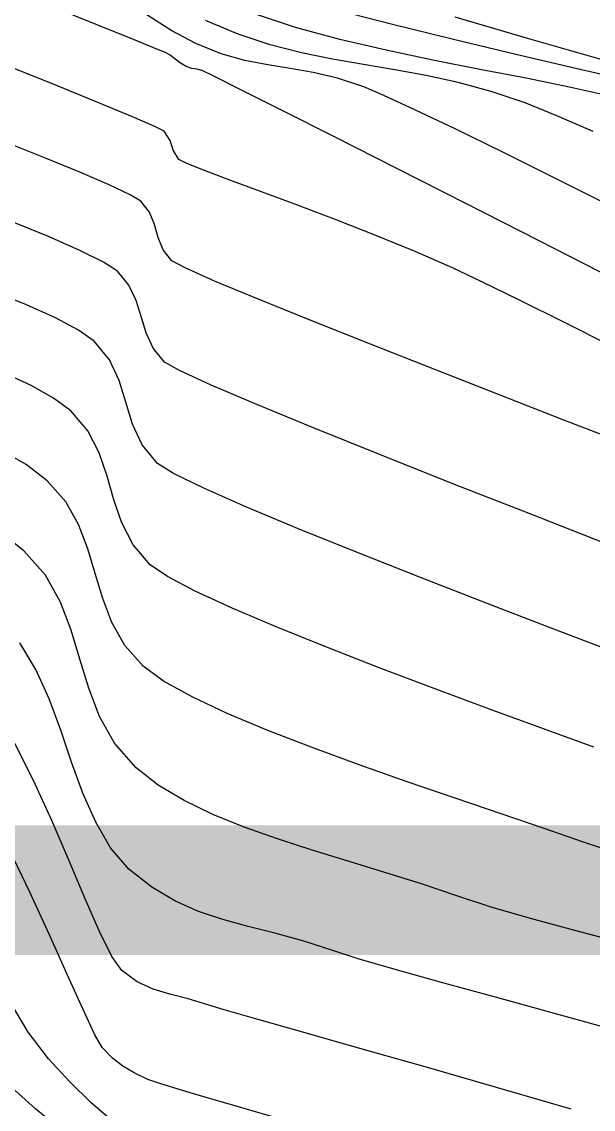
# Model space of a CAD drawing. Header units: feet. Extents: x 26064 to 27719, y 16802 to 28989.
# Drawn here: x 26296.15 to 26313.81, y 18020.82 to 18054.44 of the extents above; entities that cross this region are included whole.
import ezdxf

# ---------------------------------------------------------------- set-up
doc = ezdxf.new("R2010")
doc.units = ezdxf.units.FT
doc.header["$LTSCALE"] = 50
doc.header["$MEASUREMENT"] = 0
for name, pattern in [('DASHED', [0.75, 0.5, -0.25]), ('HIDDEN', [0.375, 0.25, -0.125]), ('HIDN25', [0.0938, 0.0625, -0.0313])]:
    doc.linetypes.add(name, pattern=pattern)
for name, color, linetype in [('CONT-MJR', 160, 'HIDDEN'), ('CONT-MNR', 55, 'HIDN25'), ('DEMO-UTILITY', 1, 'Continuous')]:
    doc.layers.add(name, color=color, linetype=linetype)

msp = doc.modelspace()

# ---------------------------------------------------------------- linework, layer by layer
at = {"layer": 'CONT-MJR', "color": 7}
for p, q in [((26307.60613, 18054.34764, 595), (26305.91815, 18054.78349, 595)), ((26309.44526, 18053.89564, 595), (26307.60613, 18054.34764, 595)), ((26311.36939, 18053.43779, 595), (26309.44526, 18053.89564, 595)), ((26313.31236, 18052.98435, 595), (26311.36939, 18053.43779, 595)), ((26297.2787, 18052.44198, 600), (26295.81851, 18053.02819, 600)), ((26315.20804, 18052.54562, 595), (26313.31236, 18052.98435, 595)), ((26298.55251, 18051.92388, 600), (26297.2787, 18052.44198, 600)), ((26299.57003, 18051.50105, 600), (26298.55251, 18051.92388, 600)), ((26300.26131, 18051.20064, 600), (26299.57003, 18051.50105, 600)), ((26300.55643, 18051.04983, 600), (26300.26131, 18051.20064, 600)), ((26300.73256, 18050.77054, 600), (26300.55643, 18051.04983, 600)), ((26300.82795, 18050.46242, 600), (26300.73256, 18050.77054, 600)), ((26301.00422, 18050.18348, 600), (26300.82795, 18050.46242, 600)), ((26301.25713, 18050.05329, 600), (26301.00422, 18050.18348, 600)), ((26301.80127, 18049.83414, 600), (26301.25713, 18050.05329, 600)), ((26302.58538, 18049.53815, 600), (26301.80127, 18049.83414, 600)), ((26303.55816, 18049.17743, 600), (26302.58538, 18049.53815, 600)), ((26304.66832, 18048.76411, 600), (26303.55816, 18049.17743, 600)), ((26305.86459, 18048.31032, 600), (26304.66832, 18048.76411, 600)), ((26307.09566, 18047.82816, 600), (26305.86459, 18048.31032, 600)), ((26308.31027, 18047.32977, 600), (26307.09566, 18047.82816, 600)), ((26309.45711, 18046.82725, 600), (26308.31027, 18047.32977, 600)), ((26310.36292, 18046.40117, 600), (26309.45711, 18046.82725, 600)), ((26311.52707, 18045.83447, 600), (26310.36292, 18046.40117, 600)), ((26312.89566, 18045.15489, 600), (26311.52707, 18045.83447, 600)), ((26314.41481, 18044.39016, 600), (26312.89566, 18045.15489, 600)), ((26296.28782, 18040.74621, 605), (26295.52522, 18041.18459, 605)), ((26296.94249, 18040.2425, 605), (26296.28782, 18040.74621, 605)), ((26297.50991, 18039.59648, 605), (26296.94249, 18040.2425, 605)), ((26297.90834, 18038.89007, 605), (26297.50991, 18039.59648, 605)), ((26298.19412, 18038.14342, 605), (26297.90834, 18038.89007, 605)), ((26298.42357, 18037.37665, 605), (26298.19412, 18038.14342, 605)), ((26298.65303, 18036.60991, 605), (26298.42357, 18037.37665, 605)), ((26298.93884, 18035.86333, 605), (26298.65303, 18036.60991, 605)), ((26299.33733, 18035.15705, 605), (26298.93884, 18035.86333, 605)), ((26299.90482, 18034.51122, 605), (26299.33733, 18035.15705, 605)), ((26300.53287, 18034.05137, 605), (26299.90482, 18034.51122, 605)), ((26301.41235, 18033.56249, 605), (26300.53287, 18034.05137, 605)), ((26302.49986, 18033.05199, 605), (26301.41235, 18033.56249, 605)), ((26303.75196, 18032.52734, 605), (26302.49986, 18033.05199, 605)), ((26305.12522, 18031.99597, 605), (26303.75196, 18032.52734, 605)), ((26306.57622, 18031.46534, 605), (26305.12522, 18031.99597, 605)), ((26308.06152, 18030.94287, 605), (26306.57622, 18031.46534, 605)), ((26309.53771, 18030.43603, 605), (26308.06152, 18030.94287, 605)), ((26310.96134, 18029.95224, 605), (26309.53771, 18030.43603, 605)), ((26312.289, 18029.49896, 605), (26310.96134, 18029.95224, 605)), ((26313.47726, 18029.08363, 605), (26312.289, 18029.49896, 605)), ((26314.60011, 18028.71546, 605), (26313.47726, 18029.08363, 605)), ((26296.35521, 18023.19557, 610), (26295.82894, 18024.08496, 610)), ((26296.97748, 18022.37552, 610), (26296.35521, 18023.19557, 610)), ((26297.64482, 18021.65076, 610), (26296.97748, 18022.37552, 610)), ((26298.30221, 18021.01443, 610), (26297.64482, 18021.65076, 610)), ((26298.9614, 18020.45085, 610), (26298.30221, 18021.01443, 610))]:
    msp.add_line(p, q, dxfattribs=at)
at = {"layer": 'CONT-MNR', "color": 7}
for p, q in [((26298.50832, 18054.33116, 599), (26297.12705, 18054.88948, 599)), ((26304.61001, 18054.2626, 596), (26303.31588, 18054.69011, 596)), ((26311.8208, 18053.91195, 594), (26309.53749, 18054.58239, 594)), ((26299.60507, 18053.88716, 599), (26298.50832, 18054.33116, 599)), ((26302.31485, 18053.44735, 598), (26301.53009, 18053.76198, 598)), ((26303.82452, 18053.72631, 597), (26302.83784, 18054.05035, 597)), ((26307.40584, 18053.55425, 596), (26305.98187, 18053.88774, 596)), ((26314.19625, 18053.23103, 594), (26311.8208, 18053.91195, 594)), ((26300.66825, 18053.44614, 599), (26300.59643, 18053.48471, 599)), ((26303.04725, 18053.24026, 598), (26302.31485, 18053.44735, 598)), ((26304.79457, 18053.47705, 597), (26303.82452, 18053.72631, 597)), ((26306.71261, 18053.11237, 597), (26305.75495, 18053.27994, 597)), ((26310.30774, 18052.96617, 596), (26308.85633, 18053.25083, 596)), ((26301.7457, 18052.91994, 599), (26301.56728, 18052.96811, 599)), ((26302.06735, 18052.76218, 599), (26301.7457, 18052.91994, 599)), ((26305.15912, 18052.86569, 598), (26304.4465, 18052.98928, 598)), ((26308.64762, 18052.77539, 597), (26307.67452, 18052.95172, 597)), ((26309.63889, 18052.56076, 597), (26308.64762, 18052.77539, 597)), ((26311.73448, 18052.689, 596), (26310.30774, 18052.96617, 596)), ((26307.34058, 18052.16053, 598), (26306.72472, 18052.42303, 598)), ((26314.41155, 18052.11192, 596), (26313.11095, 18052.40801, 596)), ((26308.29845, 18051.71768, 598), (26307.34058, 18052.16053, 598)), ((26311.70373, 18051.92613, 597), (26310.65527, 18052.28521, 597)), ((26313.80631, 18051.0458, 597), (26312.67933, 18051.53329, 597)), ((26307.73723, 18049.90269, 599), (26305.81393, 18050.87673, 599)), ((26312.66554, 18049.58197, 598), (26311.01678, 18050.40092, 598)), ((26312.14049, 18047.66159, 599), (26309.87136, 18048.81846, 599)), ((26297.95216, 18047.37002, 602), (26296.97615, 18047.79403, 602)), ((26300.52013, 18047.39038, 601), (26300.36701, 18047.77146, 601)), ((26300.78434, 18047.04903, 601), (26300.52013, 18047.39038, 601)), ((26299.11085, 18046.7269, 602), (26298.68093, 18047.00959, 602)), ((26299.4623, 18046.29716, 602), (26299.11085, 18046.7269, 602)), ((26303.43146, 18045.87066, 601), (26302.11097, 18046.422, 601)), ((26297.19749, 18045.28018, 603), (26296.29716, 18045.68234, 603)), ((26299.83762, 18045.32063, 602), (26299.68272, 18045.8206, 602)), ((26305.06645, 18045.20706, 601), (26303.43146, 18045.87066, 601)), ((26297.90697, 18044.90599, 603), (26297.19749, 18045.28018, 603)), ((26299.99252, 18044.82069, 602), (26299.83762, 18045.32063, 602)), ((26298.86111, 18043.98702, 603), (26298.38806, 18044.56543, 603)), ((26299.36627, 18042.67264, 603), (26299.15778, 18043.34558, 603)), ((26297.1328, 18042.80246, 604), (26296.44205, 18043.19063, 604)), ((26303.4171, 18042.6013, 602), (26302.00311, 18043.2047, 602)), ((26312.89713, 18042.12426, 601), (26310.93129, 18042.88979, 601)), ((26305.18667, 18041.87221, 602), (26303.4171, 18042.6013, 602)), ((26307.23114, 18041.04738, 602), (26305.18667, 18041.87221, 602)), ((26300.34458, 18040.78012, 603), (26299.87148, 18041.35839, 603)), ((26301.77562, 18040.01481, 603), (26300.84083, 18040.4697, 603)), ((26314.20742, 18038.29792, 602), (26311.82218, 18039.23028, 602)), ((26306.49678, 18038.03483, 603), (26304.67504, 18038.77222, 603)), ((26300.1247, 18037.64567, 604), (26299.59879, 18038.26295, 604)), ((26300.65201, 18037.28415, 604), (26300.1247, 18037.64567, 604)), ((26301.51214, 18036.83298, 604), (26300.65201, 18037.28415, 604)), ((26310.52709, 18036.45362, 603), (26308.47128, 18037.25358, 603)), ((26302.65053, 18036.30899, 604), (26301.51214, 18036.83298, 604)), ((26297.68382, 18035.6256, 606), (26297.34953, 18036.49901, 606)), ((26312.59276, 18035.66011, 603), (26310.52709, 18036.45362, 603)), ((26297.95222, 18034.72865, 606), (26297.68382, 18035.6256, 606)), ((26305.54384, 18035.10978, 604), (26304.01262, 18035.72898, 604)), ((26296.58752, 18034.41494, 607), (26296.09777, 18035.23416, 607)), ((26307.18964, 18034.46821, 604), (26305.54384, 18035.10978, 604)), ((26296.99664, 18033.50129, 607), (26296.58752, 18034.41494, 607)), ((26308.89545, 18033.82107, 604), (26307.18964, 18034.46821, 604)), ((26298.55497, 18032.95842, 606), (26298.22064, 18033.83174, 606)), ((26299.02111, 18032.13224, 606), (26298.55497, 18032.95842, 606)), ((26313.82733, 18032.01449, 604), (26312.26885, 18032.5774, 604)), ((26297.69491, 18031.54827, 607), (26297.35561, 18032.5326, 607)), ((26300.37182, 18030.83956, 606), (26299.68495, 18031.37676, 606)), ((26297.08078, 18029.74917, 608), (26296.51669, 18030.98553, 608)), ((26298.43644, 18029.69023, 607), (26298.04503, 18030.58768, 607)), ((26302.05532, 18029.9301, 606), (26301.16697, 18030.36075, 606)), ((26304.05147, 18029.17233, 606), (26303.02184, 18029.53737, 606)), ((26299.46507, 18028.24231, 607), (26298.89963, 18028.89531, 607)), ((26305.12916, 18028.82473, 606), (26304.05147, 18029.17233, 606)), ((26306.23985, 18028.48433, 606), (26305.12916, 18028.82473, 606)), ((26298.55777, 18026.31125, 608), (26298.1131, 18027.32577, 608)), ((26302.36199, 18026.6845, 607), (26301.6111, 18026.93548, 607)), ((26303.14429, 18026.47086, 607), (26302.36199, 18026.6845, 607)), ((26298.04537, 18023.89741, 609), (26297.56894, 18024.9608, 609)), ((26300.21383, 18024.53295, 608), (26299.72315, 18024.75744, 608)), ((26302.40923, 18023.88947, 608), (26301.9038, 18024.04469, 608)), ((26304.83235, 18023.19803, 608), (26303.41161, 18023.60098, 608)), ((26314.54378, 18023.24283, 607), (26312.61331, 18023.77943, 607)), ((26298.6376, 18022.72352, 609), (26298.41146, 18023.11771, 609)), ((26298.95702, 18022.39948, 609), (26298.6376, 18022.72352, 609)), ((26310.81882, 18021.49041, 608), (26308.61454, 18022.12394, 608)), ((26296.57318, 18020.83387, 611), (26295.8422, 18021.48963, 611)), ((26304.40549, 18020.43441, 609), (26302.70101, 18020.9304, 609))]:
    msp.add_line(p, q, dxfattribs=at)
at = {"layer": 'CONT-MNR', "color": 7, "extrusion": (-0.537317, -0.84338, 0)}
msp.add_line((26300.78966, 18054.15672, 598), (26300.02121, 18054.6463, 598), dxfattribs=at)
at = {"layer": 'CONT-MNR', "color": 7, "extrusion": (-0.384988, -0.922921, 0)}
msp.add_line((26302.83784, 18054.05035, 597), (26301.82757, 18054.47178, 597), dxfattribs=at)
at = {"layer": 'CONT-MNR', "color": 7, "extrusion": (-0.470443, -0.88243, 0)}
msp.add_line((26301.53009, 18053.76198, 598), (26300.78966, 18054.15672, 598), dxfattribs=at)
at = {"layer": 'CONT-MNR', "color": 7, "extrusion": (-0.263584, -0.964637, 0)}
msp.add_line((26305.98187, 18053.88774, 596), (26304.61001, 18054.2626, 596), dxfattribs=at)
at = {"layer": 'CONT-MNR', "color": 7, "extrusion": (0.375789, 0.926705, 0)}
msp.add_line((26300.33015, 18053.59314, 599), (26299.60507, 18053.88716, 599), dxfattribs=at)
at = {"layer": 'CONT-MNR', "color": 7, "extrusion": (-0.377116, -0.926166, 0)}
msp.add_line((26300.59643, 18053.48471, 599), (26300.33015, 18053.59314, 599), dxfattribs=at)
at = {"layer": 'CONT-MNR', "color": 7, "extrusion": (0.503697, 0.86388, 0)}
msp.add_line((26300.7387, 18053.40507, 599), (26300.66825, 18053.44614, 599), dxfattribs=at)
at = {"layer": 'CONT-MNR', "color": 7, "extrusion": (-0.629791, -0.776765, 0)}
msp.add_line((26300.83678, 18053.32555, 599), (26300.7387, 18053.40507, 599), dxfattribs=at)
at = {"layer": 'CONT-MNR', "color": 7, "extrusion": (0.201052, 0.979581, 0)}
msp.add_line((26305.75495, 18053.27994, 597), (26304.79457, 18053.47705, 597), dxfattribs=at)
at = {"layer": 'CONT-MNR', "color": 7, "extrusion": (-0.204756, -0.978813, 0)}
msp.add_line((26308.85633, 18053.25083, 596), (26307.40584, 18053.55425, 596), dxfattribs=at)
at = {"layer": 'CONT-MNR', "color": 7, "extrusion": (-0.61097, -0.791654, 0)}
msp.add_line((26301.02668, 18053.17898, 599), (26300.83678, 18053.32555, 599), dxfattribs=at)
at = {"layer": 'CONT-MNR', "color": 7, "extrusion": (0.52431, 0.851527, 0)}
msp.add_line((26301.2326, 18053.05219, 599), (26301.02668, 18053.17898, 599), dxfattribs=at)
at = {"layer": 'CONT-MNR', "color": 7, "extrusion": (-0.194536, -0.980895, 0)}
msp.add_line((26303.75017, 18053.10085, 598), (26303.04725, 18053.24026, 598), dxfattribs=at)
at = {"layer": 'CONT-MNR', "color": 7, "extrusion": (-0.158213, -0.987405, 0)}
msp.add_line((26304.4465, 18052.98928, 598), (26303.75017, 18053.10085, 598), dxfattribs=at)
at = {"layer": 'CONT-MNR', "color": 7, "extrusion": (-0.164723, -0.98634, 0)}
msp.add_line((26307.67452, 18052.95172, 597), (26306.71261, 18053.11237, 597), dxfattribs=at)
at = {"layer": 'CONT-MNR', "color": 7, "extrusion": (-0.310959, -0.950423, 0)}
msp.add_line((26301.40582, 18052.99552, 599), (26301.2326, 18053.05219, 599), dxfattribs=at)
at = {"layer": 'CONT-MNR', "color": 7, "extrusion": (-0.167401, -0.985889, 0)}
msp.add_line((26301.56728, 18052.96811, 599), (26301.40582, 18052.99552, 599), dxfattribs=at)
at = {"layer": 'CONT-MNR', "color": 7, "extrusion": (-0.447428, -0.89432, 0)}
msp.add_line((26302.90316, 18052.34403, 599), (26302.06735, 18052.76218, 599), dxfattribs=at)
at = {"layer": 'CONT-MNR', "color": 7, "extrusion": (-0.227291, -0.973827, 0)}
msp.add_line((26305.91089, 18052.69022, 598), (26305.15912, 18052.86569, 598), dxfattribs=at)
at = {"layer": 'CONT-MNR', "color": 7, "extrusion": (-0.311932, -0.950105, 0)}
msp.add_line((26306.72472, 18052.42303, 598), (26305.91089, 18052.69022, 598), dxfattribs=at)
at = {"layer": 'CONT-MNR', "color": 7, "extrusion": (-0.261663, -0.965159, 0)}
msp.add_line((26310.65527, 18052.28521, 597), (26309.63889, 18052.56076, 597), dxfattribs=at)
at = {"layer": 'CONT-MNR', "color": 7, "extrusion": (-0.200012, -0.979793, 0)}
msp.add_line((26313.11095, 18052.40801, 596), (26311.73448, 18052.689, 596), dxfattribs=at)
at = {"layer": 'CONT-MNR', "color": 7, "extrusion": (-0.449418, -0.893322, 0)}
msp.add_line((26304.1773, 18051.70302, 599), (26302.90316, 18052.34403, 599), dxfattribs=at)
at = {"layer": 'CONT-MNR', "color": 7, "extrusion": (0.431889, 0.901927, 0)}
msp.add_line((26309.54247, 18051.12198, 598), (26308.29845, 18051.71768, 598), dxfattribs=at)
at = {"layer": 'CONT-MNR', "color": 7, "extrusion": (-0.37352, -0.927622, 0)}
msp.add_line((26312.67933, 18051.53329, 597), (26311.70373, 18051.92613, 597), dxfattribs=at)
at = {"layer": 'CONT-MNR', "color": 7, "extrusion": (0.450692, 0.89268, 0)}
msp.add_line((26305.81393, 18050.87673, 599), (26304.1773, 18051.70302, 599), dxfattribs=at)
at = {"layer": 'CONT-MNR', "color": 7, "extrusion": (0.439353, 0.898315, 0)}
msp.add_line((26311.01678, 18050.40092, 598), (26309.54247, 18051.12198, 598), dxfattribs=at)
at = {"layer": 'CONT-MNR', "color": 7, "extrusion": (-0.36972, -0.929143, 0)}
msp.add_line((26296.83015, 18050.24126, 601), (26295.54814, 18050.75139, 601), dxfattribs=at)
at = {"layer": 'CONT-MNR', "color": 7, "extrusion": (0.37905, 0.925376, 0)}
msp.add_line((26297.95053, 18049.78234, 601), (26296.83015, 18050.24126, 601), dxfattribs=at)
at = {"layer": 'CONT-MNR', "color": 7, "extrusion": (0.39482, 0.918758, 0)}
msp.add_line((26298.85846, 18049.39217, 601), (26297.95053, 18049.78234, 601), dxfattribs=at)
at = {"layer": 'CONT-MNR', "color": 7, "extrusion": (-0.452941, -0.891541, 0)}
msp.add_line((26309.87136, 18048.81846, 599), (26307.73723, 18049.90269, 599), dxfattribs=at)
at = {"layer": 'CONT-MNR', "color": 7, "extrusion": (-0.42635, -0.904558, 0)}
msp.add_line((26299.5031, 18049.08833, 601), (26298.85846, 18049.39217, 601), dxfattribs=at)
at = {"layer": 'CONT-MNR', "color": 7, "extrusion": (0.449502, 0.893279, 0)}
msp.add_line((26314.43288, 18048.69264, 598), (26312.66554, 18049.58197, 598), dxfattribs=at)
at = {"layer": 'CONT-MNR', "color": 7, "extrusion": (0.517613, 0.855615, 0)}
msp.add_line((26299.83364, 18048.88836, 601), (26299.5031, 18049.08833, 601), dxfattribs=at)
at = {"layer": 'CONT-MNR', "color": 7, "extrusion": (0.790908, 0.611935, 0)}
msp.add_line((26300.09782, 18048.54693, 601), (26299.83364, 18048.88836, 601), dxfattribs=at)
at = {"layer": 'CONT-MNR', "color": 7, "extrusion": (0.927925, 0.372766, 0)}
msp.add_line((26300.25092, 18048.1658, 601), (26300.09782, 18048.54693, 601), dxfattribs=at)
at = {"layer": 'CONT-MNR', "color": 7, "extrusion": (0.374652, 0.927165, 0)}
msp.add_line((26296.97615, 18047.79403, 602), (26295.80451, 18048.26747, 602), dxfattribs=at)
at = {"layer": 'CONT-MNR', "color": 7, "extrusion": (0.959296, 0.282403, 0)}
msp.add_line((26300.36701, 18047.77146, 601), (26300.25092, 18048.1658, 601), dxfattribs=at)
at = {"layer": 'CONT-MNR', "color": 7, "extrusion": (-0.443316, -0.896365, 0)}
msp.add_line((26298.68093, 18047.00959, 602), (26297.95216, 18047.37002, 602), dxfattribs=at)
at = {"layer": 'CONT-MNR', "color": 7, "extrusion": (-0.455698, -0.890134, 0)}
msp.add_line((26314.46879, 18046.46964, 599), (26312.14049, 18047.66159, 599), dxfattribs=at)
at = {"layer": 'CONT-MNR', "color": 7, "extrusion": (-0.474263, -0.880383, 0)}
msp.add_line((26301.19769, 18046.82636, 601), (26300.78434, 18047.04903, 601), dxfattribs=at)
at = {"layer": 'CONT-MNR', "color": 7, "extrusion": (-0.404849, -0.914384, 0)}
msp.add_line((26302.11097, 18046.422, 601), (26301.19769, 18046.82636, 601), dxfattribs=at)
at = {"layer": 'CONT-MNR', "color": 7, "extrusion": (0.373658, 0.927567, 0)}
msp.add_line((26296.29716, 18045.68234, 603), (26295.24355, 18046.10677, 603), dxfattribs=at)
at = {"layer": 'CONT-MNR', "color": 7, "extrusion": (0.907625, 0.419782, 0)}
for p, q in [((26299.68272, 18045.8206, 602), (26299.4623, 18046.29716, 602)), ((26299.15778, 18043.34558, 603), (26298.86111, 18043.98702, 603))]:
    msp.add_line(p, q, dxfattribs=at)
at = {"layer": 'CONT-MNR', "color": 7, "extrusion": (-0.370719, -0.928745, 0)}
msp.add_line((26306.92323, 18044.46591, 601), (26305.06645, 18045.20706, 601), dxfattribs=at)
at = {"layer": 'CONT-MNR', "color": 7, "extrusion": (-0.577769, -0.816201, 0)}
msp.add_line((26298.38806, 18044.56543, 603), (26297.90697, 18044.90599, 603), dxfattribs=at)
at = {"layer": 'CONT-MNR', "color": 7, "extrusion": (0.907582, 0.419876, 0)}
for p, q in [((26300.21296, 18044.3442, 602), (26299.99252, 18044.82069, 602)), ((26299.87148, 18041.35839, 603), (26299.57477, 18041.99973, 603))]:
    msp.add_line(p, q, dxfattribs=at)
at = {"layer": 'CONT-MNR', "color": 7, "extrusion": (0.773969, 0.633224, 0)}
msp.add_line((26300.56446, 18043.91458, 602), (26300.21296, 18044.3442, 602), dxfattribs=at)
at = {"layer": 'CONT-MNR', "color": 7, "extrusion": (-0.36721, -0.930138, 0)}
msp.add_line((26308.90908, 18043.68192, 601), (26306.92323, 18044.46591, 601), dxfattribs=at)
at = {"layer": 'CONT-MNR', "color": 7, "extrusion": (-0.494403, -0.869233, 0)}
msp.add_line((26301.02534, 18043.65244, 602), (26300.56446, 18043.91458, 602), dxfattribs=at)
at = {"layer": 'CONT-MNR', "color": 7, "extrusion": (-0.416346, -0.909206, 0)}
msp.add_line((26302.00311, 18043.2047, 602), (26301.02534, 18043.65244, 602), dxfattribs=at)
at = {"layer": 'CONT-MNR', "color": 7, "extrusion": (0.364729, 0.931114, 0)}
msp.add_line((26310.93129, 18042.88979, 601), (26308.90908, 18043.68192, 601), dxfattribs=at)
at = {"layer": 'CONT-MNR', "color": 7, "extrusion": (-0.41873, -0.908111, 0)}
msp.add_line((26296.44205, 18043.19063, 604), (26295.61667, 18043.57121, 604), dxfattribs=at)
at = {"layer": 'CONT-MNR', "color": 7, "extrusion": (-0.599165, -0.800626, 0)}
msp.add_line((26297.66527, 18042.40397, 604), (26297.1328, 18042.80246, 604), dxfattribs=at)
at = {"layer": 'CONT-MNR', "color": 7, "extrusion": (0.955197, 0.295971, 0)}
msp.add_line((26299.57477, 18041.99973, 603), (26299.36627, 18042.67264, 603), dxfattribs=at)
at = {"layer": 'CONT-MNR', "color": 7, "extrusion": (0.76132, 0.648376, 0)}
msp.add_line((26298.19112, 18041.78652, 604), (26297.66527, 18042.40397, 604), dxfattribs=at)
at = {"layer": 'CONT-MNR', "color": 7, "extrusion": (0.361431, 0.932399, 0)}
msp.add_line((26314.71389, 18041.42001, 601), (26312.89713, 18042.12426, 601), dxfattribs=at)
at = {"layer": 'CONT-MNR', "color": 7, "extrusion": (0.888379, 0.45911, 0)}
msp.add_line((26298.54245, 18041.1067, 604), (26298.19112, 18041.78652, 604), dxfattribs=at)
at = {"layer": 'CONT-MNR', "color": 7, "extrusion": (0.945658, 0.325162, 0)}
msp.add_line((26298.78906, 18040.38948, 604), (26298.54245, 18041.1067, 604), dxfattribs=at)
at = {"layer": 'CONT-MNR', "color": 7, "extrusion": (-0.369651, -0.929171, 0)}
msp.add_line((26309.46987, 18040.15675, 602), (26307.23114, 18041.04738, 602), dxfattribs=at)
at = {"layer": 'CONT-MNR', "color": 7, "extrusion": (0.530331, 0.847791, 0)}
msp.add_line((26300.84083, 18040.4697, 603), (26300.34458, 18040.78012, 603), dxfattribs=at)
at = {"layer": 'CONT-MNR', "color": 7, "extrusion": (0.960389, 0.278663, 0)}
msp.add_line((26299.00078, 18039.65981, 604), (26298.78906, 18040.38948, 604), dxfattribs=at)
at = {"layer": 'CONT-MNR', "color": 7, "extrusion": (-0.403552, -0.914957, 0)}
msp.add_line((26303.07751, 18039.44059, 603), (26301.77562, 18040.01481, 603), dxfattribs=at)
at = {"layer": 'CONT-MNR', "color": 7, "extrusion": (-0.366456, -0.930435, 0)}
msp.add_line((26311.82218, 18039.23028, 602), (26309.46987, 18040.15675, 602), dxfattribs=at)
at = {"layer": 'CONT-MNR', "color": 7, "extrusion": (0.945641, 0.325212, 0)}
msp.add_line((26299.24742, 18038.94265, 604), (26299.00078, 18039.65981, 604), dxfattribs=at)
at = {"layer": 'CONT-MNR', "color": 7, "extrusion": (-0.385961, -0.922515, 0)}
msp.add_line((26304.67504, 18038.77222, 603), (26303.07751, 18039.44059, 603), dxfattribs=at)
at = {"layer": 'CONT-MNR', "color": 7, "extrusion": (0.888324, 0.459218, 0)}
msp.add_line((26299.59879, 18038.26295, 604), (26299.24742, 18038.94265, 604), dxfattribs=at)
at = {"layer": 'CONT-MNR', "color": 7, "extrusion": (-0.622868, -0.782327, 0)}
msp.add_line((26296.2197, 18038.08103, 606), (26295.5073, 18038.64823, 606), dxfattribs=at)
at = {"layer": 'CONT-MNR', "color": 7, "extrusion": (0.751332, 0.659924, 0)}
msp.add_line((26296.88345, 18037.32534, 606), (26296.2197, 18038.08103, 606), dxfattribs=at)
at = {"layer": 'CONT-MNR', "color": 7, "extrusion": (0.367917, 0.929859, 0)}
msp.add_line((26308.47128, 18037.25358, 603), (26306.49678, 18038.03483, 603), dxfattribs=at)
at = {"layer": 'CONT-MNR', "color": 7, "extrusion": (0.871006, 0.491271, 0)}
msp.add_line((26297.34953, 18036.49901, 606), (26296.88345, 18037.32534, 606), dxfattribs=at)
at = {"layer": 'CONT-MNR', "color": 7, "extrusion": (-0.39178, -0.920059, 0)}
msp.add_line((26304.01262, 18035.72898, 604), (26302.65053, 18036.30899, 604), dxfattribs=at)
at = {"layer": 'CONT-MNR', "color": 7, "extrusion": (-0.355365, -0.934728, 0)}
msp.add_line((26314.59685, 18034.8982, 603), (26312.59276, 18035.66011, 603), dxfattribs=at)
at = {"layer": 'CONT-MNR', "color": 7, "extrusion": (0.958019, 0.286706, 0)}
msp.add_line((26298.22064, 18033.83174, 606), (26297.95222, 18034.72865, 606), dxfattribs=at)
at = {"layer": 'CONT-MNR', "color": 7, "extrusion": (-0.348314, -0.937378, 0)}
msp.add_line((26310.60671, 18033.1852, 604), (26308.89545, 18033.82107, 604), dxfattribs=at)
at = {"layer": 'CONT-MNR', "color": 7, "extrusion": (0.937686, 0.347484, 0)}
msp.add_line((26297.35561, 18032.5326, 607), (26296.99664, 18033.50129, 607), dxfattribs=at)
at = {"layer": 'CONT-MNR', "color": 7, "extrusion": (-0.343431, -0.939178, 0)}
msp.add_line((26312.26885, 18032.5774, 604), (26310.60671, 18033.1852, 604), dxfattribs=at)
at = {"layer": 'CONT-MNR', "color": 7, "extrusion": (0.890816, 0.454363, 0)}
msp.add_line((26296.51669, 18030.98553, 608), (26295.93637, 18032.12331, 608), dxfattribs=at)
at = {"layer": 'CONT-MNR', "color": 7, "extrusion": (0.751196, 0.660079, 0)}
msp.add_line((26299.68495, 18031.37676, 606), (26299.02111, 18032.13224, 606), dxfattribs=at)
at = {"layer": 'CONT-MNR', "color": 7, "extrusion": (0.939538, 0.342446, 0)}
msp.add_line((26298.04503, 18030.58768, 607), (26297.69491, 18031.54827, 607), dxfattribs=at)
at = {"layer": 'CONT-MNR', "color": 7, "extrusion": (-0.51586, -0.856673, 0)}
msp.add_line((26301.16697, 18030.36075, 606), (26300.37182, 18030.83956, 606), dxfattribs=at)
at = {"layer": 'CONT-MNR', "color": 7, "extrusion": (-0.376443, -0.92644, 0)}
msp.add_line((26303.02184, 18029.53737, 606), (26302.05532, 18029.9301, 606), dxfattribs=at)
at = {"layer": 'CONT-MNR', "color": 7, "extrusion": (0.9189, 0.39449, 0)}
msp.add_line((26297.61685, 18028.5005, 608), (26297.08078, 18029.74917, 608), dxfattribs=at)
at = {"layer": 'CONT-MNR', "color": 7, "extrusion": (0.864024, 0.50345, 0)}
msp.add_line((26298.89963, 18028.89531, 607), (26298.43644, 18029.69023, 607), dxfattribs=at)
at = {"layer": 'CONT-MNR', "color": 7, "extrusion": (0.900416, 0.435029, 0)}
msp.add_line((26296.40351, 18027.53137, 609), (26295.77372, 18028.8349, 609), dxfattribs=at)
at = {"layer": 'CONT-MNR', "color": 7, "extrusion": (0.921177, 0.389144, 0)}
msp.add_line((26298.1131, 18027.32577, 608), (26297.61685, 18028.5005, 608), dxfattribs=at)
at = {"layer": 'CONT-MNR', "color": 7, "extrusion": (0.622178, 0.782875, 0)}
msp.add_line((26300.17083, 18027.68142, 607), (26299.46507, 18028.24231, 607), dxfattribs=at)
at = {"layer": 'CONT-MNR', "color": 7, "extrusion": (0.291106, 0.956691, 0)}
msp.add_line((26307.36849, 18028.1409, 606), (26306.23985, 18028.48433, 606), dxfattribs=at)
at = {"layer": 'CONT-MNR', "color": 7, "extrusion": (-0.300649, -0.953735, 0)}
msp.add_line((26308.50004, 18027.7842, 606), (26307.36849, 18028.1409, 606), dxfattribs=at)
at = {"layer": 'CONT-MNR', "color": 7, "extrusion": (0.908845, 0.417134, 0)}
msp.add_line((26297.01179, 18026.20606, 609), (26296.40351, 18027.53137, 609), dxfattribs=at)
at = {"layer": 'CONT-MNR', "color": 7, "extrusion": (-0.511877, -0.859059, 0)}
msp.add_line((26300.88344, 18027.2568, 607), (26300.17083, 18027.68142, 607), dxfattribs=at)
at = {"layer": 'CONT-MNR', "color": 7, "extrusion": (-0.321613, -0.946871, 0)}
msp.add_line((26309.61944, 18027.40398, 606), (26308.50004, 18027.7842, 606), dxfattribs=at)
at = {"layer": 'CONT-MNR', "color": 7, "extrusion": (-0.403946, -0.914783, 0)}
msp.add_line((26301.6111, 18026.93548, 607), (26300.88344, 18027.2568, 607), dxfattribs=at)
at = {"layer": 'CONT-MNR', "color": 7, "extrusion": (-0.311562, -0.950226, 0)}
msp.add_line((26310.65101, 18027.06575, 606), (26309.61944, 18027.40398, 606), dxfattribs=at)
at = {"layer": 'CONT-MNR', "color": 7, "extrusion": (-0.27946, -0.960157, 0)}
msp.add_line((26311.87188, 18026.71041, 606), (26310.65101, 18027.06575, 606), dxfattribs=at)
at = {"layer": 'CONT-MNR', "color": 7, "extrusion": (-0.261923, -0.965089, 0)}
msp.add_line((26313.24201, 18026.33856, 606), (26311.87188, 18026.71041, 606), dxfattribs=at)
at = {"layer": 'CONT-MNR', "color": 7, "extrusion": (0.9128, 0.408406, 0)}
msp.add_line((26297.56894, 18024.9608, 609), (26297.01179, 18026.20606, 609), dxfattribs=at)
at = {"layer": 'CONT-MNR', "color": 7, "extrusion": (0.895701, 0.444656, 0)}
msp.add_line((26298.93906, 18025.54319, 608), (26298.55777, 18026.31125, 608), dxfattribs=at)
at = {"layer": 'CONT-MNR', "color": 7, "extrusion": (-0.246724, -0.969086, 0)}
msp.add_line((26303.9662, 18026.26161, 607), (26303.14429, 18026.47086, 607), dxfattribs=at)
at = {"layer": 'CONT-MNR', "color": 7, "extrusion": (-0.263795, -0.964579, 0)}
msp.add_line((26304.83592, 18026.02376, 607), (26303.9662, 18026.26161, 607), dxfattribs=at)
at = {"layer": 'CONT-MNR', "color": 7, "extrusion": (-0.253549, -0.967323, 0)}
msp.add_line((26314.72138, 18025.95079, 606), (26313.24201, 18026.33856, 606), dxfattribs=at)
at = {"layer": 'CONT-MNR', "color": 7, "extrusion": (-0.307755, -0.951466, 0)}
msp.add_line((26305.76162, 18025.72434, 607), (26304.83592, 18026.02376, 607), dxfattribs=at)
at = {"layer": 'CONT-MNR', "color": 7, "extrusion": (0.817994, 0.575227, 0)}
msp.add_line((26299.24519, 18025.10786, 608), (26298.93906, 18025.54319, 608), dxfattribs=at)
at = {"layer": 'CONT-MNR', "color": 7, "extrusion": (-0.306335, -0.951924, 0)}
msp.add_line((26306.54854, 18025.4711, 607), (26305.76162, 18025.72434, 607), dxfattribs=at)
at = {"layer": 'CONT-MNR', "color": 7, "extrusion": (-0.279483, -0.960151, 0)}
msp.add_line((26307.69017, 18025.13879, 607), (26306.54854, 18025.4711, 607), dxfattribs=at)
at = {"layer": 'CONT-MNR', "color": 7, "extrusion": (0.591264, 0.806478, 0)}
msp.add_line((26299.72315, 18024.75744, 608), (26299.24519, 18025.10786, 608), dxfattribs=at)
at = {"layer": 'CONT-MNR', "color": 7, "extrusion": (-0.26891, -0.963165, 0)}
msp.add_line((26309.12351, 18024.73861, 607), (26307.69017, 18025.13879, 607), dxfattribs=at)
at = {"layer": 'CONT-MNR', "color": 7, "extrusion": (-0.287922, -0.957654, 0)}
msp.add_line((26300.73139, 18024.37734, 608), (26300.21383, 18024.53295, 608), dxfattribs=at)
at = {"layer": 'CONT-MNR', "color": 7, "extrusion": (-0.265044, -0.964236, 0)}
msp.add_line((26310.78555, 18024.28176, 607), (26309.12351, 18024.73861, 607), dxfattribs=at)
at = {"layer": 'CONT-MNR', "color": 7, "extrusion": (-0.24921, -0.96845, 0)}
msp.add_line((26301.28999, 18024.2336, 608), (26300.73139, 18024.37734, 608), dxfattribs=at)
at = {"layer": 'CONT-MNR', "color": 7, "extrusion": (0.294152, 0.955759, 0)}
msp.add_line((26301.9038, 18024.04469, 608), (26301.28999, 18024.2336, 608), dxfattribs=at)
at = {"layer": 'CONT-MNR', "color": 7, "extrusion": (0.265007, 0.964246, 0)}
msp.add_line((26312.61331, 18023.77943, 607), (26310.78555, 18024.28176, 607), dxfattribs=at)
at = {"layer": 'CONT-MNR', "color": 7, "extrusion": (0.90519, 0.425007, 0)}
msp.add_line((26298.41146, 18023.11771, 609), (26298.04537, 18023.89741, 609), dxfattribs=at)
at = {"layer": 'CONT-MNR', "color": 7, "extrusion": (-0.276574, -0.960992, 0)}
msp.add_line((26303.41161, 18023.60098, 608), (26302.40923, 18023.88947, 608), dxfattribs=at)
at = {"layer": 'CONT-MNR', "color": 7, "extrusion": (-0.272502, -0.962155, 0)}
msp.add_line((26306.59286, 18022.69942, 608), (26304.83235, 18023.19803, 608), dxfattribs=at)
at = {"layer": 'CONT-MNR', "color": 7, "extrusion": (-0.273775, -0.961794, 0)}
msp.add_line((26308.61454, 18022.12394, 608), (26306.59286, 18022.69942, 608), dxfattribs=at)
at = {"layer": 'CONT-MNR', "color": 7, "extrusion": (0.608146, 0.793825, 0)}
msp.add_line((26299.2775, 18022.15396, 609), (26298.95702, 18022.39948, 609), dxfattribs=at)
at = {"layer": 'CONT-MNR', "color": 7, "extrusion": (0.507707, 0.86153, 0)}
msp.add_line((26299.62984, 18021.94632, 609), (26299.2775, 18022.15396, 609), dxfattribs=at)
at = {"layer": 'CONT-MNR', "color": 7, "extrusion": (-0.452189, -0.891922, 0)}
msp.add_line((26300.04485, 18021.73592, 609), (26299.62984, 18021.94632, 609), dxfattribs=at)
at = {"layer": 'CONT-MNR', "color": 7, "extrusion": (-0.320754, -0.947163, 0)}
msp.add_line((26300.44604, 18021.60006, 609), (26300.04485, 18021.73592, 609), dxfattribs=at)
at = {"layer": 'CONT-MNR', "color": 7, "extrusion": (0.289011, 0.957326, 0)}
msp.add_line((26301.35631, 18021.32525, 609), (26300.44604, 18021.60006, 609), dxfattribs=at)
at = {"layer": 'CONT-MNR', "color": 7, "extrusion": (0.279826, 0.960051, 0)}
msp.add_line((26313.12709, 18020.81762, 608), (26310.81882, 18021.49041, 608), dxfattribs=at)
at = {"layer": 'CONT-MNR', "color": 7, "extrusion": (-0.281739, -0.959491, 0)}
msp.add_line((26302.70101, 18020.9304, 609), (26301.35631, 18021.32525, 609), dxfattribs=at)
at = {"layer": 'CONT-MNR', "color": 7, "extrusion": (0.637421, 0.770516, 0)}
msp.add_line((26297.4785, 18020.08493, 611), (26296.57318, 18020.83387, 611), dxfattribs=at)
at = {"layer": 'DEMO-UTILITY', "color": 1, "linetype": 'DASHED', "const_width": 4}
msp.add_lwpolyline([(26748.26576, 18022.94146), (26393.41176, 18022.94146), (26393.41176, 18028.03829), (26362.87467, 18028.23359), (26360.67944, 18051.66064), (26323.47591, 18052.00709), (26322.89821, 18027.59018), (26284.58256, 18027.59018), (26284.58256, 18019.53126), (26192.46408, 18019.70149), (26192.46408, 18012.62755), (26216.06693, 18011.60481), (26216.06693, 17989.92853), (26228.01774, 17989.92853), (26228.01774, 18002.7714), (26250.46481, 18002.75787), (26250.34067, 17968.97962), (26223.03862, 17959.76302), (26223.03862, 17942.73845), (26250.28265, 17953.19357), (26248.70065, 17522.7369)], dxfattribs=at)

doc.saveas('drawing.dxf')
